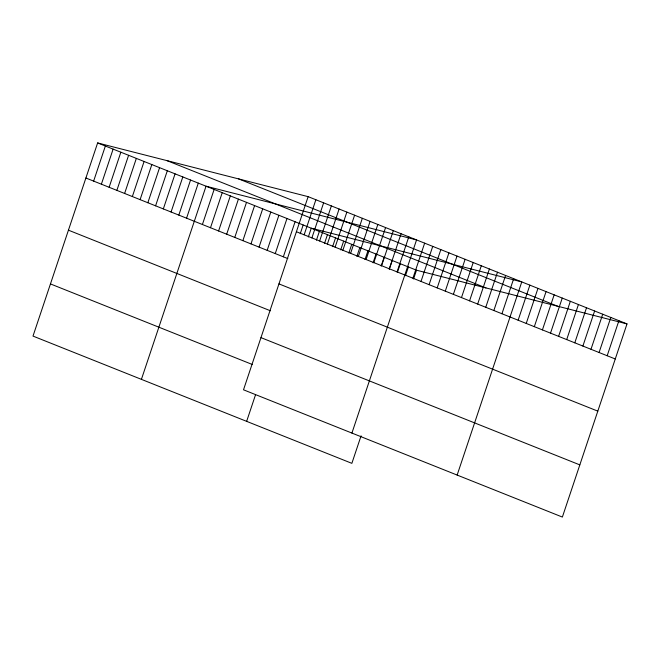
<?xml version="1.0" encoding="UTF-8"?>
<svg xmlns="http://www.w3.org/2000/svg" width="660" height="660" viewBox="0 0 660 660"><rect width="100%" height="100%" fill="white"/><g stroke="black" fill="none" stroke-linecap="round" stroke-linejoin="round"><path stroke-width="0.99" d="M308.137 196.655L243.507 389.804L562.369 517.06L627 323.911L308.137 196.655L97.63 142.939L33 336.088L351.862 463.345L361.07 435.839M93.637 181.096L105.369 146.033M101.384 184.189L113.116 149.127M109.123 187.283L120.854 152.213M116.869 190.369L128.601 155.306M124.616 193.462L136.348 158.392M132.355 196.548L144.086 161.486M140.101 199.642L151.833 164.579M147.848 202.736L159.58 167.665M155.587 205.821L167.318 170.758M163.333 208.915L175.065 173.844M171.08 212L182.812 176.938M178.819 215.094L190.55 180.031M186.565 218.188L198.297 183.117M141.413 379.36L206.044 186.211L416.551 239.918L351.92 433.067M202.405 224.507L214.137 189.436M210.499 227.733L222.23 192.67M218.592 230.967L230.323 195.904M226.685 234.193L238.417 199.13M234.778 237.427L246.51 202.364M242.872 240.652L254.603 205.59M250.965 243.886L262.697 208.824M259.058 247.12L270.798 212.05M267.16 250.346L278.891 215.284M275.253 253.58L286.984 218.51M283.346 256.806L295.078 221.743M300.242 233.739L303.171 224.969M304.144 234.811L315.876 199.741M246.642 421.352L255.527 394.796M308.335 236.973L311.264 228.203L521.771 281.911L457.149 475.06M311.891 237.897L323.623 202.834M316.429 240.199L319.358 231.437M319.638 240.991L331.37 205.928M324.522 243.433L327.451 234.663M327.376 244.084L339.108 209.014M332.615 246.659L335.552 237.897M335.123 247.17L346.855 212.108M340.709 249.892L343.645 241.123M342.87 250.264L354.601 215.193M348.802 253.118L351.739 244.357M350.608 253.349L362.34 218.287M356.895 256.352L359.832 247.583M358.355 256.443L370.087 221.38M364.996 259.578L367.925 250.816M366.094 259.537L377.834 224.466M373.09 262.812L376.018 254.042M373.84 262.622L385.572 227.56M381.183 266.046L384.112 257.276M381.587 265.716L393.319 230.645M389.326 268.801L401.065 233.739M389.276 269.272L392.205 260.51M397.072 271.895L408.804 236.833M397.37 272.506L400.307 263.736M405.463 275.731L408.4 266.97M412.912 278.215L424.644 243.152M413.556 278.965L416.493 270.196L627 323.911M421.006 281.449L432.737 246.378M429.099 284.674L440.831 249.612M437.192 287.909L448.924 252.838M445.285 291.134L457.017 256.072M453.379 294.368L465.118 259.306M461.48 297.594L473.212 262.531M469.573 300.828L481.305 265.765M477.667 304.062L489.398 268.991M485.76 307.288L497.491 272.225M493.853 310.522L505.585 275.451M501.946 313.748L513.678 278.685M518.133 320.207L529.873 285.145M526.235 323.441L537.966 288.379M534.328 326.667L546.059 291.604M542.421 329.901L554.153 294.838M550.514 333.135L562.246 298.064M558.607 336.361L570.339 301.298M566.701 339.595L578.432 304.524M574.794 342.82L586.525 307.758M582.887 346.054L594.627 310.984M590.989 349.28L602.72 314.218M599.082 352.514L610.813 317.452M607.175 355.74L618.907 320.677M238.664 178.926L557.535 306.182M167.095 160.669L485.958 287.925M97.63 142.939L416.493 270.196M296.406 231.718L615.268 358.974M85.891 178.01L287.842 258.604M278.949 283.891L597.812 411.139M68.442 230.175L270.385 310.769M260.964 337.631L579.827 464.887M50.457 283.924L252.4 364.518"/></g></svg>
